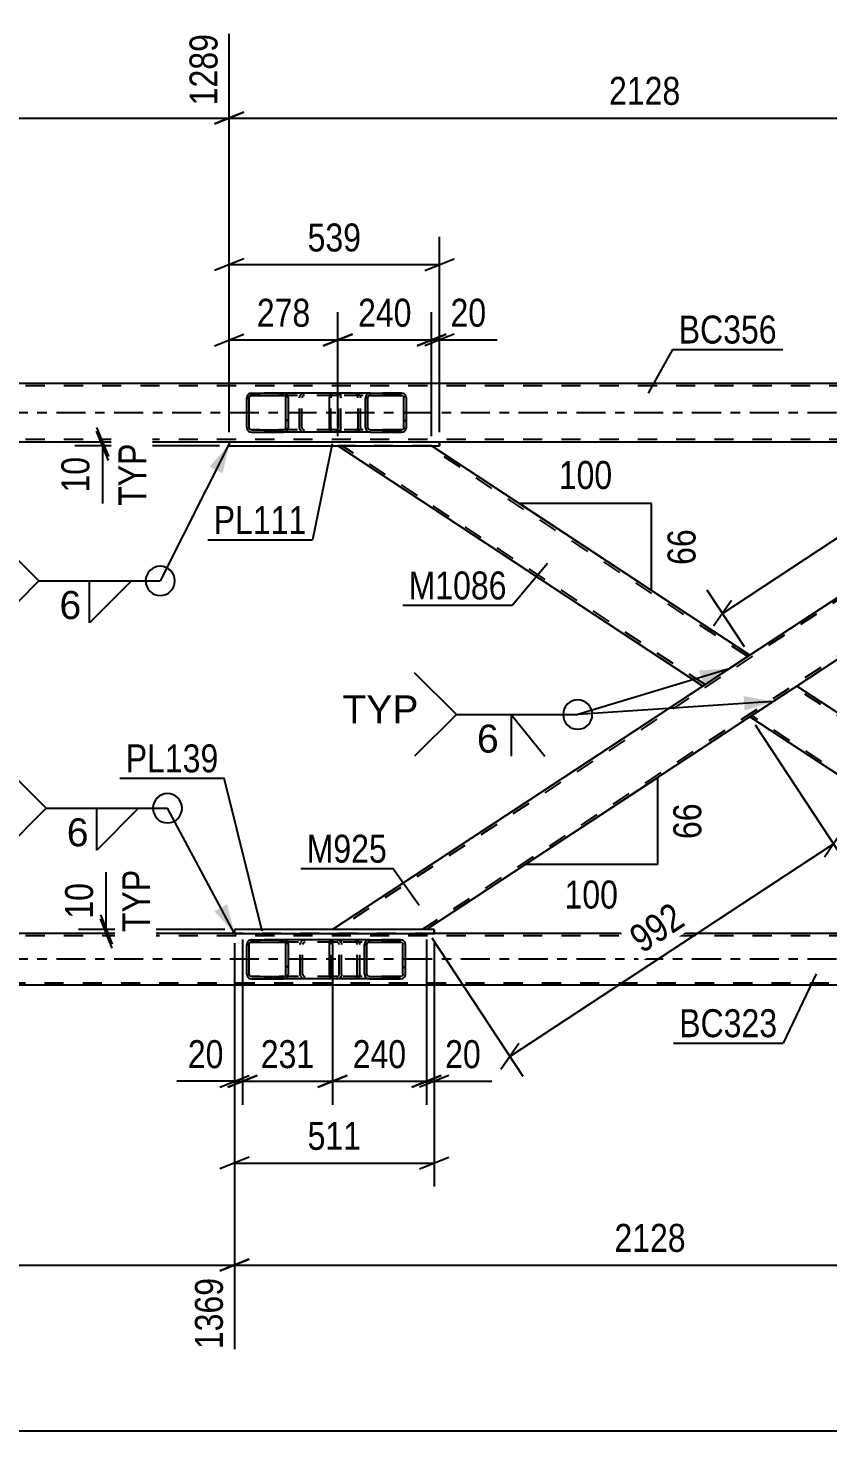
# Model space of a CAD drawing. Header units: millimetres. Extents: x -777 to 412, y -850 to -9.
# Drawn here: x -653 to -571, y -586.5 to -442.8 of the extents above; entities that cross this region are included whole.
import ezdxf

# ---------------------------------------------------------------- set-up
doc = ezdxf.new("R2010")
doc.units = ezdxf.units.MM
doc.linetypes.add('DXK_LINE_DOT2', pattern=[3.9198, 1.9599, -1.9599])
doc.linetypes.add('DXK_LINE_DOT3', pattern=[5.9187, 2.979, -0.9799, 0.9799, -0.9799])
doc.styles.add('Arial', font='ARIAL.TTF', dxfattribs={"height": 0.2})
doc.styles.add('Arial Narrow', font='ARIALN.TTF', dxfattribs={"height": 0.2})

# ---------------------------------------------------------------- blocks, each defined once
blk = doc.blocks.new('Part-570390744-5904 - 5775')
at = {"color": 7, "linetype": 'DXK_LINE_DOT2'}
for p, q in [((-545.98, -485.56), (-621.32, -535.11)), ((-539, -485.56), (-546.42, -485.56)), ((-539, -486.71), (-612.59, -535.11)), ((-539, -486.42), (-539, -486.99)), ((-579.01, -507), (-583.82, -510.16)), ((-574.21, -510.16), (-579.01, -513.32)), ((-612.15, -535.11), (-621.76, -535.11))]:
    blk.add_line(p, q, dxfattribs=at)
at = {"color": 2, "linetype": 'Continuous'}
for p, q in [((-546.42, -485.56), (-579.01, -507)), ((-539, -485.56), (-539, -486.92)), ((-539, -486.99), (-574.21, -510.16)), ((-583.82, -510.16), (-621.76, -535.11)), ((-579.01, -513.32), (-612.15, -535.11))]:
    blk.add_line(p, q, dxfattribs=at)
blk = doc.blocks.new('Part-570390744-5909 - 5775')
at = {"color": 2, "linetype": 'Continuous'}
for p, q in [((-574.21, -510.16), (-579.01, -513.32)), ((-539, -533.32), (-574.21, -510.16)), ((-545.87, -535.11), (-579.01, -513.32)), ((-539, -533.39), (-539, -535.11))]:
    blk.add_line(p, q, dxfattribs=at)
at = {"color": 7, "linetype": 'DXK_LINE_DOT2'}
for p, q in [((-574.24, -510.18), (-574.64, -510.44)), ((-574.64, -510.44), (-574.64, -510.44)), ((-574.64, -510.44), (-574.64, -510.44)), ((-539, -533.6), (-574.43, -510.3)), ((-578.57, -513.03), (-578.57, -513.03)), ((-578.79, -513.17), (-578.78, -513.16)), ((-545.43, -535.11), (-578.79, -513.17)), ((-539, -533.32), (-539, -533.39)), ((-539, -533.67), (-539, -533.6)), ((-539, -535.11), (-545.87, -535.11))]:
    blk.add_line(p, q, dxfattribs=at)
blk = doc.blocks.new('Part-570390744-5848 - 5775')
at = {"linetype": 'Continuous'}
h = blk.add_hatch(dxfattribs=at)
h.set_pattern_fill('', scale=0.7, style=0, pattern_type=0)
h.set_pattern_definition([(45, (-618.4515, -539.858), (-1.57154, 1.57154), [])])
h.paths.add_polyline_path([(-618.49, -539.67), (-618.45, -539.86), (-618.34, -540.01), (-618.18, -540.12), (-617.99, -540.15), (-614.8, -540.15), (-614.61, -540.12), (-614.45, -540.01), (-614.34, -539.86), (-614.3, -539.67), (-614.3, -536.63), (-614.34, -536.45), (-614.45, -536.29), (-614.61, -536.19), (-614.8, -536.15), (-617.99, -536.15), (-618.18, -536.19), (-618.34, -536.29), (-618.45, -536.45), (-618.49, -536.63)])
h.paths.add_polyline_path([(-618.22, -536.54), (-618.16, -536.46), (-618.08, -536.41), (-617.99, -536.39), (-614.8, -536.39), (-614.71, -536.41), (-614.62, -536.46), (-614.57, -536.54), (-614.55, -536.63), (-614.55, -539.67), (-614.57, -539.77), (-614.62, -539.84), (-614.71, -539.9), (-614.8, -539.91), (-617.99, -539.91), (-618.08, -539.9), (-618.16, -539.84), (-618.22, -539.77), (-618.24, -539.67), (-618.24, -536.63)])
at = {"color": 2, "linetype": 'Continuous'}
for p, q in [((-622.09, -536.63), (-622.07, -536.45)), ((-622.09, -539.67), (-622.09, -536.63)), ((-622.07, -536.45), (-622.01, -536.29)), ((-622.01, -536.29), (-621.92, -536.19)), ((-621.92, -536.19), (-621.82, -536.15)), ((-617.99, -536.15), (-621.82, -536.15)), ((-618.45, -536.45), (-618.49, -536.63)), ((-618.49, -539.67), (-618.49, -536.63)), ((-618.24, -536.63), (-618.22, -536.54)), ((-618.24, -539.67), (-618.24, -536.63)), ((-618.22, -536.54), (-618.16, -536.46)), ((-617.99, -536.15), (-618.18, -536.19)), ((-618.16, -536.46), (-618.08, -536.41)), ((-618.08, -536.41), (-617.99, -536.39)), ((-617.99, -536.15), (-614.8, -536.15)), ((-617.99, -536.39), (-614.8, -536.39)), ((-614.61, -536.19), (-614.8, -536.15)), ((-614.8, -536.39), (-614.71, -536.41)), ((-614.71, -536.41), (-614.62, -536.46)), ((-614.62, -536.46), (-614.57, -536.54)), ((-614.57, -536.54), (-614.55, -536.63)), ((-614.55, -539.67), (-614.55, -536.63)), ((-614.3, -536.63), (-614.34, -536.45)), ((-614.3, -539.67), (-614.3, -536.63)), ((-622.07, -539.86), (-622.09, -539.67)), ((-622.01, -540.01), (-622.07, -539.86)), ((-621.92, -540.12), (-622.01, -540.01)), ((-621.82, -540.15), (-621.92, -540.12)), ((-617.99, -540.15), (-621.82, -540.15)), ((-618.49, -539.67), (-618.45, -539.86)), ((-618.22, -539.77), (-618.24, -539.67)), ((-618.16, -539.84), (-618.22, -539.77)), ((-618.18, -540.12), (-617.99, -540.15)), ((-618.08, -539.9), (-618.16, -539.84)), ((-617.99, -539.91), (-618.08, -539.9)), ((-617.99, -539.91), (-614.8, -539.91)), ((-617.99, -540.15), (-614.8, -540.15)), ((-614.71, -539.9), (-614.8, -539.91)), ((-614.8, -540.15), (-614.61, -540.12)), ((-614.62, -539.84), (-614.71, -539.9)), ((-614.57, -539.77), (-614.62, -539.84)), ((-614.55, -539.67), (-614.57, -539.77)), ((-614.34, -539.86), (-614.3, -539.67))]:
    blk.add_line(p, q, dxfattribs=at)
at = {"color": 7, "linetype": 'DXK_LINE_DOT2'}
for p, q in [((-621.94, -536.54), (-621.95, -536.63)), ((-621.95, -539.67), (-621.95, -536.63)), ((-621.91, -536.46), (-621.94, -536.54)), ((-621.87, -536.41), (-621.91, -536.46)), ((-621.82, -536.39), (-621.87, -536.41)), ((-614.8, -536.39), (-621.82, -536.39)), ((-620.83, -536.39), (-620.83, -536.15)), ((-619.48, -536.15), (-619.29, -536.19)), ((-619.39, -536.41), (-619.48, -536.39)), ((-619.31, -536.46), (-619.39, -536.41)), ((-619.25, -536.54), (-619.31, -536.46)), ((-619.23, -536.63), (-619.25, -536.54)), ((-619.23, -539.67), (-619.23, -536.63)), ((-619.02, -536.45), (-618.98, -536.63)), ((-618.98, -539.67), (-618.98, -536.63)), ((-614.8, -536.15), (-617.99, -536.15)), ((-621.95, -539.67), (-621.94, -539.77)), ((-621.94, -539.77), (-621.91, -539.84)), ((-621.91, -539.84), (-621.87, -539.9)), ((-621.87, -539.9), (-621.82, -539.91)), ((-614.8, -539.91), (-621.82, -539.91)), ((-620.83, -540.15), (-620.83, -539.91)), ((-619.48, -539.91), (-619.39, -539.9)), ((-619.29, -540.12), (-619.48, -540.15)), ((-619.39, -539.9), (-619.31, -539.84)), ((-619.31, -539.84), (-619.25, -539.77)), ((-619.25, -539.77), (-619.23, -539.67)), ((-618.98, -539.67), (-619.02, -539.86)), ((-614.8, -540.15), (-617.99, -540.15))]:
    blk.add_line(p, q, dxfattribs=at)
for centre, start, end in [((-619.47, -536.65), 23.8494, 68.8059), ((-619.47, -539.66), 291.1941, 336.1506)]:
    blk.add_arc(centre, 0.492, start, end, dxfattribs=at)
at = {"color": 2, "linetype": 'Continuous'}
for centre, start, end in [((-618, -536.65), 111.1941, 156.1506), ((-614.79, -536.65), 23.8494, 68.8059), ((-618, -539.66), 203.8494, 248.8059), ((-614.79, -539.66), 291.1941, 336.1506)]:
    blk.add_arc(centre, 0.492, start, end, dxfattribs=at)
blk = doc.blocks.new('Part-570390744-5849 - 5775')
at = {"linetype": 'Continuous'}
h = blk.add_hatch(dxfattribs=at)
h.set_pattern_fill('', scale=0.7, style=0, pattern_type=0)
h.set_pattern_definition([(45, (-630.5085, -539.858), (-1.57154, 1.57154), [])])
h.paths.add_polyline_path([(-630.55, -539.67), (-630.51, -539.86), (-630.4, -540.01), (-630.23, -540.12), (-630.04, -540.15), (-626.8, -540.15), (-626.61, -540.12), (-626.44, -540.01), (-626.33, -539.86), (-626.29, -539.67), (-626.29, -536.63), (-626.33, -536.45), (-626.44, -536.29), (-626.61, -536.19), (-626.8, -536.15), (-630.04, -536.15), (-630.23, -536.19), (-630.4, -536.29), (-630.51, -536.45), (-630.55, -536.63)])
h.paths.add_polyline_path([(-630.27, -536.54), (-630.22, -536.46), (-630.13, -536.41), (-630.04, -536.39), (-626.8, -536.39), (-626.7, -536.41), (-626.62, -536.46), (-626.57, -536.54), (-626.55, -536.63), (-626.55, -539.67), (-626.57, -539.77), (-626.62, -539.84), (-626.7, -539.9), (-626.8, -539.91), (-630.04, -539.91), (-630.13, -539.9), (-630.22, -539.84), (-630.27, -539.77), (-630.29, -539.67), (-630.29, -536.63)])
at = {"color": 2, "linetype": 'Continuous'}
for p, q in [((-630.51, -536.45), (-630.55, -536.63)), ((-630.55, -539.67), (-630.55, -536.63)), ((-630.29, -536.63), (-630.27, -536.54)), ((-630.29, -539.67), (-630.29, -536.63)), ((-630.27, -536.54), (-630.22, -536.46)), ((-630.04, -536.15), (-630.23, -536.19)), ((-630.22, -536.46), (-630.13, -536.41)), ((-630.13, -536.41), (-630.04, -536.39)), ((-630.04, -536.15), (-626.8, -536.15)), ((-630.04, -536.39), (-626.8, -536.39)), ((-621.82, -536.15), (-626.8, -536.15)), ((-626.61, -536.19), (-626.8, -536.15)), ((-626.8, -536.39), (-626.7, -536.41)), ((-626.7, -536.41), (-626.62, -536.46)), ((-626.62, -536.46), (-626.57, -536.54)), ((-626.57, -536.54), (-626.55, -536.63)), ((-626.55, -539.67), (-626.55, -536.63)), ((-626.29, -536.63), (-626.33, -536.45)), ((-626.29, -539.67), (-626.29, -536.63)), ((-630.55, -539.67), (-630.51, -539.86)), ((-630.27, -539.77), (-630.29, -539.67)), ((-630.22, -539.84), (-630.27, -539.77)), ((-630.23, -540.12), (-630.04, -540.15)), ((-630.13, -539.9), (-630.22, -539.84)), ((-630.04, -539.91), (-630.13, -539.9)), ((-630.04, -539.91), (-626.8, -539.91)), ((-630.04, -540.15), (-626.8, -540.15)), ((-626.7, -539.9), (-626.8, -539.91)), ((-626.8, -540.15), (-626.61, -540.12)), ((-621.82, -540.15), (-626.8, -540.15)), ((-626.62, -539.84), (-626.7, -539.9)), ((-626.57, -539.77), (-626.62, -539.84)), ((-626.55, -539.67), (-626.57, -539.77)), ((-626.33, -539.86), (-626.29, -539.67))]:
    blk.add_line(p, q, dxfattribs=at)
at = {"color": 7, "linetype": 'DXK_LINE_DOT2'}
for p, q in [((-626.8, -536.15), (-630.04, -536.15)), ((-621.34, -536.39), (-630.04, -536.39)), ((-625.08, -536.63), (-625.04, -536.45)), ((-625.08, -539.67), (-625.08, -536.63)), ((-624.81, -536.54), (-624.83, -536.63)), ((-624.83, -539.67), (-624.83, -536.63)), ((-624.75, -536.46), (-624.81, -536.54)), ((-624.77, -536.19), (-624.57, -536.15)), ((-624.75, -536.46), (-624.73, -536.45)), ((-624.73, -536.45), (-624.67, -536.41)), ((-624.67, -536.41), (-624.57, -536.39)), ((-621.34, -536.15), (-621.82, -536.15)), ((-621.34, -536.15), (-621.14, -536.19)), ((-621.24, -536.41), (-621.34, -536.39)), ((-621.16, -536.46), (-621.24, -536.41)), ((-621.1, -536.54), (-621.16, -536.46)), ((-621.08, -536.63), (-621.1, -536.54)), ((-621.08, -539.67), (-621.08, -536.63)), ((-620.86, -536.45), (-620.83, -536.63)), ((-620.83, -539.67), (-620.83, -536.63)), ((-621.34, -539.91), (-630.04, -539.91)), ((-626.8, -540.15), (-630.04, -540.15)), ((-625.04, -539.86), (-625.08, -539.67)), ((-624.83, -539.67), (-624.81, -539.77)), ((-624.81, -539.77), (-624.75, -539.84)), ((-624.57, -540.15), (-624.77, -540.12)), ((-624.75, -539.84), (-624.67, -539.9)), ((-624.67, -539.9), (-624.57, -539.91)), ((-621.34, -540.15), (-621.82, -540.15)), ((-621.34, -539.91), (-621.24, -539.9)), ((-621.14, -540.12), (-621.34, -540.15)), ((-621.24, -539.9), (-621.16, -539.84)), ((-621.16, -539.84), (-621.1, -539.77)), ((-621.1, -539.77), (-621.08, -539.67)), ((-620.83, -539.67), (-620.86, -539.86))]:
    blk.add_line(p, q, dxfattribs=at)
at = {"color": 2, "linetype": 'Continuous'}
for centre, start, end in [((-630.06, -536.66), 110.7583, 155.68), ((-626.78, -536.66), 24.32, 69.2417), ((-630.06, -539.65), 204.32, 249.2417), ((-626.78, -539.65), 290.7583, 335.68)]:
    blk.add_arc(centre, 0.496, start, end, dxfattribs=at)
at = {"color": 7, "linetype": 'DXK_LINE_DOT2'}
for centre, start, end in [((-624.59, -536.66), 110.7583, 155.68), ((-621.32, -536.66), 24.32, 69.2417), ((-624.59, -539.65), 204.32, 249.2417), ((-621.32, -539.65), 290.7583, 335.68)]:
    blk.add_arc(centre, 0.496, start, end, dxfattribs=at)
blk = doc.blocks.new('Part-570390744-5852 - 5775')
at = {"linetype": 'Continuous'}
h = blk.add_hatch(dxfattribs=at)
h.set_pattern_fill('', scale=0.7, style=0, pattern_type=0)
h.set_pattern_definition([(45, (-630.5092, -483.859), (-1.57154, 1.57154), [])])
h.paths.add_polyline_path([(-630.55, -483.68), (-630.51, -483.86), (-630.4, -484.01), (-630.23, -484.12), (-630.04, -484.16), (-626.8, -484.16), (-626.61, -484.12), (-626.44, -484.01), (-626.33, -483.86), (-626.29, -483.68), (-626.29, -480.64), (-626.33, -480.45), (-626.44, -480.3), (-626.61, -480.19), (-626.8, -480.16), (-630.04, -480.16), (-630.23, -480.19), (-630.4, -480.3), (-630.51, -480.45), (-630.55, -480.64)])
h.paths.add_polyline_path([(-630.27, -480.54), (-630.22, -480.47), (-630.13, -480.41), (-630.04, -480.4), (-626.8, -480.4), (-626.7, -480.41), (-626.62, -480.47), (-626.57, -480.54), (-626.55, -480.64), (-626.55, -483.68), (-626.57, -483.77), (-626.62, -483.85), (-626.7, -483.9), (-626.8, -483.92), (-630.04, -483.92), (-630.13, -483.9), (-630.22, -483.85), (-630.27, -483.77), (-630.29, -483.68), (-630.29, -480.64)])
at = {"color": 2, "linetype": 'Continuous'}
for p, q in [((-630.51, -480.45), (-630.55, -480.64)), ((-630.55, -483.68), (-630.55, -480.64)), ((-630.29, -480.64), (-630.27, -480.54)), ((-630.29, -483.68), (-630.29, -480.64)), ((-630.27, -480.54), (-630.22, -480.47)), ((-630.04, -480.16), (-630.23, -480.19)), ((-630.22, -480.47), (-630.13, -480.41)), ((-630.13, -480.41), (-630.04, -480.4)), ((-630.04, -480.16), (-626.8, -480.16)), ((-630.04, -480.4), (-626.8, -480.4)), ((-621.8, -480.16), (-626.8, -480.16)), ((-626.61, -480.19), (-626.8, -480.16)), ((-626.8, -480.4), (-626.7, -480.41)), ((-626.7, -480.41), (-626.62, -480.47)), ((-626.62, -480.47), (-626.57, -480.54)), ((-626.57, -480.54), (-626.55, -480.64)), ((-626.55, -483.68), (-626.55, -480.64)), ((-626.29, -480.64), (-626.33, -480.45)), ((-626.29, -483.68), (-626.29, -480.64)), ((-630.55, -483.68), (-630.51, -483.86)), ((-630.27, -483.77), (-630.29, -483.68)), ((-630.22, -483.85), (-630.27, -483.77)), ((-630.23, -484.12), (-630.04, -484.16)), ((-630.13, -483.9), (-630.22, -483.85)), ((-630.04, -483.92), (-630.13, -483.9)), ((-630.04, -483.92), (-626.8, -483.92)), ((-630.04, -484.16), (-626.8, -484.16)), ((-626.7, -483.9), (-626.8, -483.92)), ((-626.8, -484.16), (-626.61, -484.12)), ((-621.8, -484.16), (-626.8, -484.16)), ((-626.62, -483.85), (-626.7, -483.9)), ((-626.57, -483.77), (-626.62, -483.85)), ((-626.55, -483.68), (-626.57, -483.77)), ((-626.33, -483.86), (-626.29, -483.68))]:
    blk.add_line(p, q, dxfattribs=at)
at = {"color": 7, "linetype": 'DXK_LINE_DOT2'}
for p, q in [((-626.8, -480.16), (-630.04, -480.16)), ((-621.42, -480.4), (-630.04, -480.4)), ((-625.16, -480.64), (-625.12, -480.45)), ((-625.16, -483.68), (-625.16, -480.64)), ((-624.89, -480.54), (-624.91, -480.64)), ((-624.91, -483.68), (-624.91, -480.64)), ((-624.83, -480.47), (-624.89, -480.54)), ((-624.85, -480.19), (-624.65, -480.16)), ((-624.75, -480.41), (-624.83, -480.47)), ((-624.65, -480.4), (-624.75, -480.41)), ((-621.42, -480.16), (-621.8, -480.16)), ((-621.42, -480.16), (-621.22, -480.19)), ((-621.32, -480.41), (-621.42, -480.4)), ((-621.24, -480.47), (-621.32, -480.41)), ((-621.18, -480.54), (-621.24, -480.47)), ((-621.16, -480.64), (-621.18, -480.54)), ((-621.16, -483.68), (-621.16, -480.64)), ((-620.94, -480.45), (-620.91, -480.64)), ((-620.91, -483.68), (-620.91, -480.64)), ((-621.42, -483.92), (-630.04, -483.92)), ((-626.8, -484.16), (-630.04, -484.16)), ((-625.12, -483.86), (-625.16, -483.68)), ((-624.91, -483.68), (-624.89, -483.77)), ((-624.89, -483.77), (-624.83, -483.85)), ((-624.65, -484.16), (-624.85, -484.12)), ((-624.83, -483.85), (-624.81, -483.86)), ((-624.81, -483.86), (-624.75, -483.9)), ((-624.75, -483.9), (-624.65, -483.92)), ((-621.42, -484.16), (-621.8, -484.16)), ((-621.42, -483.92), (-621.32, -483.9)), ((-621.22, -484.12), (-621.42, -484.16)), ((-621.32, -483.9), (-621.24, -483.85)), ((-621.24, -483.85), (-621.18, -483.77)), ((-621.18, -483.77), (-621.16, -483.68)), ((-620.91, -483.68), (-620.94, -483.86))]:
    blk.add_line(p, q, dxfattribs=at)
at = {"color": 2, "linetype": 'Continuous'}
for centre, start, end in [((-630.06, -480.66), 110.7583, 155.68), ((-626.78, -480.66), 24.32, 69.2417), ((-630.06, -483.65), 204.32, 249.2417), ((-626.78, -483.65), 290.7583, 335.68)]:
    blk.add_arc(centre, 0.496, start, end, dxfattribs=at)
at = {"color": 7, "linetype": 'DXK_LINE_DOT2'}
for centre, start, end in [((-624.67, -480.66), 110.7583, 155.68), ((-621.4, -480.66), 24.32, 69.2417), ((-624.67, -483.65), 204.32, 249.2417), ((-621.4, -483.65), 290.7583, 335.68)]:
    blk.add_arc(centre, 0.496, start, end, dxfattribs=at)
blk = doc.blocks.new('Part-570390744-6002 - 5775')
at = {"linetype": 'Continuous'}
h = blk.add_hatch(dxfattribs=at)
h.set_pattern_fill('', scale=0.7, style=0, pattern_type=0)
h.set_pattern_definition([(45, (-618.3584, -483.859), (-1.57154, 1.57154), [])])
h.paths.add_polyline_path([(-618.4, -483.68), (-618.36, -483.86), (-618.25, -484.01), (-618.09, -484.12), (-617.89, -484.16), (-614.7, -484.16), (-614.51, -484.12), (-614.35, -484.01), (-614.24, -483.86), (-614.2, -483.68), (-614.2, -480.64), (-614.24, -480.45), (-614.35, -480.3), (-614.51, -480.19), (-614.7, -480.16), (-617.89, -480.16), (-618.09, -480.19), (-618.25, -480.3), (-618.36, -480.45), (-618.4, -480.64)])
h.paths.add_polyline_path([(-618.13, -480.54), (-618.07, -480.47), (-617.99, -480.41), (-617.89, -480.4), (-614.7, -480.4), (-614.61, -480.41), (-614.53, -480.47), (-614.47, -480.54), (-614.45, -480.64), (-614.45, -483.68), (-614.47, -483.77), (-614.53, -483.85), (-614.61, -483.9), (-614.7, -483.92), (-617.89, -483.92), (-617.99, -483.9), (-618.07, -483.85), (-618.13, -483.77), (-618.14, -483.68), (-618.14, -480.64)])
at = {"color": 2, "linetype": 'Continuous'}
for p, q in [((-622.07, -480.64), (-622.05, -480.45)), ((-622.07, -483.68), (-622.07, -480.64)), ((-622.05, -480.45), (-621.99, -480.3)), ((-621.99, -480.3), (-621.91, -480.19)), ((-621.91, -480.19), (-621.8, -480.16)), ((-617.89, -480.16), (-621.8, -480.16)), ((-618.36, -480.45), (-618.4, -480.64)), ((-618.4, -483.68), (-618.4, -480.64)), ((-618.14, -480.64), (-618.13, -480.54)), ((-618.14, -483.68), (-618.14, -480.64)), ((-618.13, -480.54), (-618.07, -480.47)), ((-617.89, -480.16), (-618.09, -480.19)), ((-618.07, -480.47), (-617.99, -480.41)), ((-617.99, -480.41), (-617.89, -480.4)), ((-617.89, -480.16), (-614.7, -480.16)), ((-617.89, -480.4), (-614.7, -480.4)), ((-614.51, -480.19), (-614.7, -480.16)), ((-614.7, -480.4), (-614.61, -480.41)), ((-614.61, -480.41), (-614.53, -480.47)), ((-614.53, -480.47), (-614.47, -480.54)), ((-614.47, -480.54), (-614.45, -480.64)), ((-614.45, -483.68), (-614.45, -480.64)), ((-614.2, -480.64), (-614.24, -480.45)), ((-614.2, -483.68), (-614.2, -480.64)), ((-622.05, -483.86), (-622.07, -483.68)), ((-621.99, -484.01), (-622.05, -483.86)), ((-621.91, -484.12), (-621.99, -484.01)), ((-621.8, -484.16), (-621.91, -484.12)), ((-617.89, -484.16), (-621.8, -484.16)), ((-618.4, -483.68), (-618.36, -483.86)), ((-618.13, -483.77), (-618.14, -483.68)), ((-618.07, -483.85), (-618.13, -483.77)), ((-618.09, -484.12), (-617.89, -484.16)), ((-617.99, -483.9), (-618.07, -483.85)), ((-617.89, -483.92), (-617.99, -483.9)), ((-617.89, -483.92), (-614.7, -483.92)), ((-617.89, -484.16), (-614.7, -484.16)), ((-614.61, -483.9), (-614.7, -483.92)), ((-614.7, -484.16), (-614.51, -484.12)), ((-614.53, -483.85), (-614.61, -483.9)), ((-614.47, -483.77), (-614.53, -483.85)), ((-614.45, -483.68), (-614.47, -483.77)), ((-614.24, -483.86), (-614.2, -483.68))]:
    blk.add_line(p, q, dxfattribs=at)
at = {"color": 7, "linetype": 'DXK_LINE_DOT2'}
for p, q in [((-621.93, -480.54), (-621.94, -480.64)), ((-621.94, -483.68), (-621.94, -480.64)), ((-621.9, -480.47), (-621.93, -480.54)), ((-621.85, -480.41), (-621.9, -480.47)), ((-621.8, -480.4), (-621.85, -480.41)), ((-614.7, -480.4), (-621.8, -480.4)), ((-620.91, -480.4), (-620.91, -480.16)), ((-619.4, -480.16), (-619.2, -480.19)), ((-619.3, -480.41), (-619.4, -480.4)), ((-619.22, -480.47), (-619.3, -480.41)), ((-619.16, -480.54), (-619.22, -480.47)), ((-619.14, -480.64), (-619.16, -480.54)), ((-619.14, -483.68), (-619.14, -480.64)), ((-618.93, -480.45), (-618.89, -480.64)), ((-618.89, -483.68), (-618.89, -480.64)), ((-614.7, -480.16), (-617.89, -480.16)), ((-621.94, -483.68), (-621.93, -483.77)), ((-621.93, -483.77), (-621.9, -483.85)), ((-621.9, -483.85), (-621.85, -483.9)), ((-621.85, -483.9), (-621.8, -483.92)), ((-614.7, -483.92), (-621.8, -483.92)), ((-620.91, -484.16), (-620.91, -483.92)), ((-619.4, -483.92), (-619.3, -483.9)), ((-619.2, -484.12), (-619.4, -484.16)), ((-619.3, -483.9), (-619.22, -483.85)), ((-619.22, -483.85), (-619.16, -483.77)), ((-619.16, -483.77), (-619.14, -483.68)), ((-618.89, -483.68), (-618.93, -483.86)), ((-614.7, -484.16), (-617.89, -484.16))]:
    blk.add_line(p, q, dxfattribs=at)
for centre, start, end in [((-619.38, -480.65), 23.8951, 68.8487), ((-619.38, -483.66), 291.1513, 336.1049)]:
    blk.add_arc(centre, 0.492, start, end, dxfattribs=at)
at = {"color": 2, "linetype": 'Continuous'}
for centre, start, end in [((-617.91, -480.65), 111.1513, 156.1049), ((-614.69, -480.65), 23.8951, 68.8487), ((-617.91, -483.66), 203.8951, 248.8487), ((-614.69, -483.66), 291.1513, 336.1049)]:
    blk.add_arc(centre, 0.492, start, end, dxfattribs=at)
blk = doc.blocks.new('Part-570390744-6034 - 5775')
at = {"color": 7, "linetype": 'DXK_LINE_DOT2'}
for p, q in [((-90.71, -479.4), (-683.93, -479.4)), ((-90.71, -484.92), (-683.93, -484.92)), ((-610.81, -485.16), (-632.35, -485.16))]:
    blk.add_line(p, q, dxfattribs=at)
at = {"color": 2, "linetype": 'Continuous'}
for p, q in [((-539.81, -479.16), (-679.93, -479.16)), ((-632.35, -485.16), (-679.93, -485.16)), ((-547.22, -485.16), (-610.81, -485.16))]:
    blk.add_line(p, q, dxfattribs=at)
at = {"color": 7, "linetype": 'DXK_LINE_DOT3'}
blk.add_line((-90.71, -482.16), (-683.93, -482.16), dxfattribs=at)
blk = doc.blocks.new('Part-570390744-6087 - 5775')
at = {"color": 2, "linetype": 'Continuous'}
for p, q in [((-631.8, -535.51), (-686.55, -535.51)), ((-546.67, -535.51), (-611.35, -535.51)), ((-90.71, -540.79), (-686.55, -540.79))]:
    blk.add_line(p, q, dxfattribs=at)
at = {"color": 7, "linetype": 'DXK_LINE_DOT2'}
for p, q in [((-90.71, -535.75), (-686.55, -535.75)), ((-611.35, -535.51), (-631.8, -535.51)), ((-686.55, -540.55), (-90.71, -540.55))]:
    blk.add_line(p, q, dxfattribs=at)
at = {"color": 7, "linetype": 'DXK_LINE_DOT3'}
blk.add_line((-90.71, -538.15), (-686.55, -538.15), dxfattribs=at)
blk = doc.blocks.new('Part-570390744-6099 - 5775')
at = {"color": 2, "linetype": 'Continuous'}
for p, q in [((-583.82, -510.16), (-621.21, -485.56)), ((-579.01, -507), (-611.61, -485.56)), ((-579.28, -507.17), (-583.82, -510.16)), ((-579.04, -507.02), (-579.28, -507.17)), ((-579.01, -507), (-579.04, -507.02))]:
    blk.add_line(p, q, dxfattribs=at)
at = {"color": 7, "linetype": 'DXK_LINE_DOT2'}
for p, q in [((-611.61, -485.56), (-621.21, -485.56)), ((-583.6, -510.01), (-620.78, -485.56)), ((-579.23, -507.14), (-612.04, -485.56)), ((-579.45, -507.28), (-579.45, -507.28)), ((-579.45, -507.28), (-579.45, -507.28)), ((-579.28, -507.17), (-579.14, -507.08))]:
    blk.add_line(p, q, dxfattribs=at)
blk = doc.blocks.new('Part-570390744-6118 - 5775')
at = {"color": 2, "linetype": 'Continuous'}
for p, q in [((-631.8, -535.11), (-631.8, -535.51)), ((-611.35, -535.11), (-631.8, -535.11)), ((-631.8, -535.51), (-611.35, -535.51)), ((-611.35, -535.11), (-611.35, -535.51)), ((-611.35, -535.11), (-611.35, -535.11)), ((-611.35, -535.51), (-611.35, -535.51))]:
    blk.add_line(p, q, dxfattribs=at)
at = {"color": 7, "linetype": 'DXK_LINE_DOT2'}
for p, q in [((-631.8, -535.11), (-631.8, -535.51)), ((-611.35, -535.51), (-611.35, -535.11)), ((-611.35, -535.11), (-611.35, -535.11)), ((-611.35, -535.51), (-611.35, -535.51))]:
    blk.add_line(p, q, dxfattribs=at)
blk = doc.blocks.new('Part-570390744-6131 - 5775')
at = {"color": 2, "linetype": 'Continuous'}
for p, q in [((-632.35, -485.16), (-632.35, -485.56)), ((-610.81, -485.16), (-632.35, -485.16)), ((-632.35, -485.56), (-610.81, -485.56)), ((-610.81, -485.16), (-610.81, -485.56)), ((-610.81, -485.16), (-610.81, -485.16)), ((-610.81, -485.56), (-610.81, -485.56))]:
    blk.add_line(p, q, dxfattribs=at)
at = {"color": 7, "linetype": 'DXK_LINE_DOT2'}
for p, q in [((-632.35, -485.16), (-632.35, -485.56)), ((-610.81, -485.56), (-610.81, -485.16)), ((-610.81, -485.16), (-610.81, -485.16)), ((-610.81, -485.56), (-610.81, -485.56))]:
    blk.add_line(p, q, dxfattribs=at)
blk = doc.blocks.new('StraightDimension-570390744-7209 - 5775')
at = {"color": 7, "linetype": 'Continuous'}
for p, q in [((-632.35, -484.16), (-632.35, -464.14)), ((-610.81, -484.16), (-610.81, -464.14)), ((-630.85, -466.39), (-633.85, -467.59)), ((-632.35, -466.99), (-610.81, -466.99)), ((-612.31, -467.59), (-609.31, -466.39))]:
    blk.add_line(p, q, dxfattribs=at)
at = {"color": 0}
blk.add_wipeout([(-618.24, -466.24), (-618.24, -462.04), (-624.92, -462.04), (-624.92, -466.24)], dxfattribs=at)
at = {"color": 3, "style": 'Arial Narrow'}
blk.add_text('539', height=2.863, dxfattribs=at).set_placement((-624.32, -465.64))
blk = doc.blocks.new('StraightDimension-570390744-46859 - 5775')
at = {"color": 7, "linetype": 'Continuous'}
for p, q in [((-632.35, -484.16), (-632.35, -443.36)), ((-683.93, -478.16), (-683.93, -448.84)), ((-682.43, -451.37), (-685.43, -452.57)), ((-683.93, -451.97), (-632.35, -451.97)), ((-633.85, -452.57), (-630.85, -451.37))]:
    blk.add_line(p, q, dxfattribs=at)
at = {"color": 0}
blk.add_wipeout([(-653.88, -451.22), (-653.88, -447.02), (-662.39, -447.02), (-662.39, -451.22)], dxfattribs=at)
at = {"color": 3, "style": 'Arial Narrow'}
blk.add_text('1289', height=2.863, dxfattribs=at).set_placement((-661.79, -450.62))
at = {"color": 0, "linetype": 'Continuous'}
for points in [[(-632.95, -442.76), (-637.15, -442.76), (-637.15, -451.27), (-632.95, -451.27)], [(-684.53, -448.24), (-688.73, -448.24), (-688.73, -451.27), (-684.53, -451.27)]]:
    blk.add_wipeout(points, dxfattribs=at)
at = {"color": 3, "linetype": 'Continuous', "style": 'Arial Narrow'}
for s, height, p in [('1289', 2.863, (-633.55, -450.67)), ('0', 2.86, (-685.13, -450.67))]:
    blk.add_text(s, height=height, rotation=90.0002, dxfattribs=at).set_placement(p)
blk = doc.blocks.new('StraightDimension-570390744-62045 - 5775')
at = {"color": 7, "linetype": 'Continuous'}
for p, q in [((-644.95, -535.11), (-644.95, -529.21)), ((-644.95, -535.11), (-644.95, -529.21)), ((-645.55, -533.61), (-644.35, -536.61)), ((-644.35, -537.01), (-645.55, -534.01)), ((-632.8, -535.11), (-647.8, -535.11)), ((-632.8, -535.51), (-647.8, -535.51)), ((-644.95, -535.51), (-644.95, -535.11))]:
    blk.add_line(p, q, dxfattribs=at)
at = {"color": 0, "linetype": 'Continuous'}
blk.add_wipeout([(-639.85, -528.37), (-644.05, -528.37), (-644.05, -535.96), (-639.85, -535.96)], dxfattribs=at)
at = {"color": 0}
blk.add_wipeout([(-645.7, -529.73), (-649.9, -529.73), (-649.9, -534.59), (-645.7, -534.59)], dxfattribs=at)
at = {"color": 3, "linetype": 'Continuous', "style": 'Arial Narrow'}
blk.add_text('TYP', height=2.863, rotation=90.0002, dxfattribs=at).set_placement((-640.45, -535.36))
at = {"color": 3, "style": 'Arial Narrow'}
blk.add_text('10', height=2.863, rotation=90.0002, dxfattribs=at).set_placement((-646.3, -533.99))
blk = doc.blocks.new('StraightDimension-570390744-59652 - 5775')
at = {"color": 7, "linetype": 'Continuous'}
for p, q in [((-632.35, -484.16), (-632.35, -471.85)), ((-621.21, -484.56), (-621.21, -471.85)), ((-633.85, -475.3), (-630.85, -474.1)), ((-619.71, -474.1), (-622.71, -475.3)), ((-632.35, -474.7), (-621.21, -474.7))]:
    blk.add_line(p, q, dxfattribs=at)
at = {"color": 0}
blk.add_wipeout([(-623.44, -473.95), (-623.44, -469.75), (-630.12, -469.75), (-630.12, -473.95)], dxfattribs=at)
at = {"color": 3, "style": 'Arial Narrow'}
blk.add_text('278', height=2.863, dxfattribs=at).set_placement((-629.52, -473.35))
blk = doc.blocks.new('StraightDimension-570390744-7667 - 5775')
at = {"color": 7, "linetype": 'Continuous'}
blk.add_line((-687.19, -586.47), (-71.41, -586.47), dxfattribs=at)
blk = doc.blocks.new('StraightDimension-570390744-59651 - 5775')
at = {"color": 7, "linetype": 'Continuous'}
for p, q in [((-621.21, -484.56), (-621.21, -471.85)), ((-611.61, -484.56), (-611.61, -471.85)), ((-622.71, -475.3), (-619.71, -474.1)), ((-610.11, -474.1), (-613.11, -475.3)), ((-621.21, -474.7), (-611.61, -474.7))]:
    blk.add_line(p, q, dxfattribs=at)
at = {"color": 0}
blk.add_wipeout([(-613.07, -473.95), (-613.07, -469.75), (-619.75, -469.75), (-619.75, -473.95)], dxfattribs=at)
at = {"color": 3, "style": 'Arial Narrow'}
blk.add_text('240', height=2.863, dxfattribs=at).set_placement((-619.15, -473.35))
blk = doc.blocks.new('StraightDimension-570390744-7343 - 5775')
at = {"color": 7, "linetype": 'Continuous'}
for p, q in [((-546.97, -484.72), (-550.8, -478.9)), ((-550.16, -482.6), (-548.31, -479.95)), ((-581.83, -502.72), (-549.23, -481.28)), ((-579.56, -506.16), (-583.39, -500.33)), ((-580.9, -501.39), (-582.75, -504.04))]:
    blk.add_line(p, q, dxfattribs=at)
at = {"color": 0}
blk.add_wipeout([(-563.15, -489.53), (-565.46, -486.02), (-571.04, -489.7), (-568.73, -493.21)], dxfattribs=at)
at = {"color": 3, "style": 'Arial Narrow'}
blk.add_text('975', height=2.863, rotation=33.3347, dxfattribs=at).set_placement((-568.56, -492.38))
blk = doc.blocks.new('StraightDimension-570390744-7264 - 5775')
at = {"color": 7, "linetype": 'Continuous'}
for p, q in [((-631.8, -536.51), (-631.8, -561.42)), ((-611.35, -536.51), (-611.35, -561.42)), ((-630.3, -558.42), (-633.3, -559.62)), ((-631.8, -559.02), (-611.35, -559.02)), ((-612.85, -559.62), (-609.85, -558.42))]:
    blk.add_line(p, q, dxfattribs=at)
at = {"color": 0}
blk.add_wipeout([(-618.24, -558.27), (-618.24, -554.07), (-624.92, -554.07), (-624.92, -558.27)], dxfattribs=at)
at = {"color": 3, "style": 'Arial Narrow'}
blk.add_text('511', height=2.863, dxfattribs=at).set_placement((-624.32, -557.67))
blk = doc.blocks.new('StraightDimension-570390744-7275 - 5775')
at = {"color": 7, "linetype": 'Continuous'}
for p, q in [((-631.8, -536.51), (-631.8, -553.05)), ((-631, -536.11), (-631, -553.05)), ((-633.3, -551.25), (-630.3, -550.05)), ((-629.5, -550.05), (-632.5, -551.25)), ((-631.8, -550.65), (-637.71, -550.65)), ((-631.8, -550.65), (-637.71, -550.65)), ((-631.8, -550.65), (-631, -550.65))]:
    blk.add_line(p, q, dxfattribs=at)
at = {"color": 0}
blk.add_wipeout([(-632.33, -549.9), (-632.33, -545.7), (-637.19, -545.7), (-637.19, -549.9)], dxfattribs=at)
at = {"color": 3, "style": 'Arial Narrow'}
blk.add_text('20', height=2.863, dxfattribs=at).set_placement((-636.59, -549.3))
blk = doc.blocks.new('StraightDimension-570390744-7283 - 5775')
at = {"color": 7, "linetype": 'Continuous'}
for p, q in [((-631, -536.11), (-631, -553.05)), ((-621.76, -536.11), (-621.76, -553.05)), ((-632.5, -551.25), (-629.5, -550.05)), ((-620.26, -550.05), (-623.26, -551.25)), ((-631, -550.65), (-621.76, -550.65))]:
    blk.add_line(p, q, dxfattribs=at)
at = {"color": 0}
blk.add_wipeout([(-623.04, -549.9), (-623.04, -545.7), (-629.72, -545.7), (-629.72, -549.9)], dxfattribs=at)
at = {"color": 3, "style": 'Arial Narrow'}
blk.add_text('231', height=2.863, dxfattribs=at).set_placement((-629.12, -549.3))
blk = doc.blocks.new('StraightDimension-570390744-7291 - 5775')
at = {"color": 7, "linetype": 'Continuous'}
for p, q in [((-621.76, -536.11), (-621.76, -553.05)), ((-612.15, -536.11), (-612.15, -553.05)), ((-623.26, -551.25), (-620.26, -550.05)), ((-610.65, -550.05), (-613.65, -551.25)), ((-621.76, -550.65), (-612.15, -550.65))]:
    blk.add_line(p, q, dxfattribs=at)
at = {"color": 0}
blk.add_wipeout([(-613.61, -549.9), (-613.61, -545.7), (-620.3, -545.7), (-620.3, -549.9)], dxfattribs=at)
at = {"color": 3, "style": 'Arial Narrow'}
blk.add_text('240', height=2.863, dxfattribs=at).set_placement((-619.7, -549.3))
blk = doc.blocks.new('StraightDimension-570390744-7299 - 5775')
at = {"color": 7, "linetype": 'Continuous'}
for p, q in [((-612.15, -536.11), (-612.15, -553.05)), ((-611.35, -536.51), (-611.35, -553.05)), ((-613.65, -551.25), (-610.65, -550.05)), ((-609.85, -550.05), (-612.85, -551.25)), ((-612.15, -550.65), (-611.35, -550.65)), ((-611.35, -550.65), (-605.45, -550.65)), ((-611.35, -550.65), (-605.45, -550.65))]:
    blk.add_line(p, q, dxfattribs=at)
at = {"color": 0}
blk.add_wipeout([(-605.97, -549.9), (-605.97, -545.7), (-610.83, -545.7), (-610.83, -549.9)], dxfattribs=at)
at = {"color": 3, "style": 'Arial Narrow'}
blk.add_text('20', height=2.863, dxfattribs=at).set_placement((-610.23, -549.3))
blk = doc.blocks.new('StraightDimension-570390744-7353 - 5775')
at = {"color": 7, "linetype": 'Continuous'}
for p, q in [((-578.46, -514.15), (-569.14, -528.32)), ((-571.38, -527.64), (-569.54, -524.99)), ((-603.6, -548.12), (-570.46, -526.32)), ((-611.6, -535.95), (-602.28, -550.12)), ((-602.68, -546.79), (-604.52, -549.44))]:
    blk.add_line(p, q, dxfattribs=at)
at = {"color": 0}
blk.add_wipeout([(-584.65, -534.75), (-586.96, -531.24), (-592.54, -534.92), (-590.23, -538.43)], dxfattribs=at)
at = {"color": 3, "style": 'Arial Narrow'}
blk.add_text('992', height=2.863, rotation=33.3347, dxfattribs=at).set_placement((-590.06, -537.6))
blk = doc.blocks.new('StraightDimension-570390744-7425 - 5775')
at = {"color": 7, "linetype": 'Continuous'}
for p, q in [((-631.8, -536.51), (-631.8, -578.09)), ((-546.67, -536.51), (-546.67, -578.09)), ((-630.3, -568.87), (-633.3, -570.07)), ((-548.17, -570.07), (-545.17, -568.87)), ((-631.8, -569.47), (-546.67, -569.47))]:
    blk.add_line(p, q, dxfattribs=at)
at = {"color": 0}
blk.add_wipeout([(-584.98, -568.72), (-584.98, -564.52), (-593.49, -564.52), (-593.49, -568.72)], dxfattribs=at)
at = {"color": 3, "style": 'Arial Narrow'}
blk.add_text('2128', height=2.863, dxfattribs=at).set_placement((-592.89, -568.12))
at = {"color": 0, "linetype": 'Continuous'}
blk.add_wipeout([(-547.27, -570.17), (-551.47, -570.17), (-551.47, -578.69), (-547.27, -578.69)], dxfattribs=at)
at = {"color": 3, "linetype": 'Continuous', "style": 'Arial Narrow'}
blk.add_text('3497', height=2.863, rotation=90.0002, dxfattribs=at).set_placement((-547.87, -578.09))
blk = doc.blocks.new('StraightDimension-570390744-7426 - 5775')
at = {"color": 7, "linetype": 'Continuous'}
for p, q in [((-631.8, -536.51), (-631.8, -578.09)), ((-686.55, -541.79), (-686.55, -572.6)), ((-685.05, -568.87), (-688.05, -570.07)), ((-633.3, -570.07), (-630.3, -568.87)), ((-686.55, -569.47), (-631.8, -569.47))]:
    blk.add_line(p, q, dxfattribs=at)
at = {"color": 0}
blk.add_wipeout([(-654.92, -568.72), (-654.92, -564.52), (-663.43, -564.52), (-663.43, -568.72)], dxfattribs=at)
at = {"color": 3, "style": 'Arial Narrow'}
blk.add_text('1369', height=2.863, dxfattribs=at).set_placement((-662.83, -568.12))
at = {"color": 0, "linetype": 'Continuous'}
for points in [[(-687.15, -570.17), (-691.35, -570.17), (-691.35, -573.2), (-687.15, -573.2)], [(-632.4, -570.17), (-636.6, -570.17), (-636.6, -578.69), (-632.4, -578.69)]]:
    blk.add_wipeout(points, dxfattribs=at)
at = {"color": 3, "linetype": 'Continuous', "style": 'Arial Narrow'}
for s, height, p in [('0', 2.86, (-687.75, -572.6)), ('1369', 2.863, (-633, -578.09))]:
    blk.add_text(s, height=height, rotation=90.0002, dxfattribs=at).set_placement(p)
blk = doc.blocks.new('AngleDimension-570390744-60495 - 5775')
at = {"color": 7, "linetype": 'Continuous'}
for p, q in [((-596.14, -495.73), (-602.62, -491.47)), ((-589.08, -491.47), (-602.62, -491.47)), ((-589.08, -500.37), (-602.62, -491.47)), ((-589.08, -500.37), (-589.08, -491.47))]:
    blk.add_line(p, q, dxfattribs=at)
at = {"color": 0}
for points in [[(-592.51, -490.57), (-592.51, -486.37), (-599.19, -486.37), (-599.19, -490.57)], [(-583.98, -493.49), (-588.18, -493.49), (-588.18, -498.35), (-583.98, -498.35)]]:
    blk.add_wipeout(points, dxfattribs=at)
at = {"color": 3, "style": 'Arial Narrow'}
blk.add_text('100', height=2.863, dxfattribs=at).set_placement((-598.59, -489.97))
blk.add_text('66', height=2.863, rotation=90.0002, dxfattribs=at).set_placement((-584.58, -497.75))
blk = doc.blocks.new('StraightDimension-570390744-46858 - 5775')
at = {"color": 7, "linetype": 'Continuous'}
for p, q in [((-632.35, -484.16), (-632.35, -443.36)), ((-547.22, -484.16), (-547.22, -443.36)), ((-630.85, -451.37), (-633.85, -452.57)), ((-632.35, -451.97), (-547.22, -451.97)), ((-548.72, -452.57), (-545.72, -451.37))]:
    blk.add_line(p, q, dxfattribs=at)
at = {"color": 0}
blk.add_wipeout([(-585.53, -451.22), (-585.53, -447.02), (-594.04, -447.02), (-594.04, -451.22)], dxfattribs=at)
at = {"color": 3, "style": 'Arial Narrow'}
blk.add_text('2128', height=2.863, dxfattribs=at).set_placement((-593.44, -450.62))
at = {"color": 0, "linetype": 'Continuous'}
blk.add_wipeout([(-547.82, -442.76), (-552.02, -442.76), (-552.02, -451.27), (-547.82, -451.27)], dxfattribs=at)
at = {"color": 3, "linetype": 'Continuous', "style": 'Arial Narrow'}
blk.add_text('3418', height=2.863, rotation=90.0002, dxfattribs=at).set_placement((-548.42, -450.67))
blk = doc.blocks.new('StraightDimension-570390744-59650 - 5775')
at = {"color": 7, "linetype": 'Continuous'}
for p, q in [((-611.61, -484.56), (-611.61, -471.85)), ((-610.81, -484.16), (-610.81, -471.85)), ((-613.11, -475.3), (-610.11, -474.1)), ((-609.31, -474.1), (-612.31, -475.3)), ((-611.61, -474.7), (-610.81, -474.7)), ((-610.81, -474.7), (-604.9, -474.7)), ((-610.81, -474.7), (-604.9, -474.7))]:
    blk.add_line(p, q, dxfattribs=at)
at = {"color": 0}
blk.add_wipeout([(-605.42, -473.95), (-605.42, -469.75), (-610.28, -469.75), (-610.28, -473.95)], dxfattribs=at)
at = {"color": 3, "style": 'Arial Narrow'}
blk.add_text('20', height=2.863, dxfattribs=at).set_placement((-609.68, -473.35))
blk = doc.blocks.new('AngleDimension-570390744-60514 - 5775')
at = {"color": 7, "linetype": 'Continuous'}
for p, q in [((-588.49, -519.55), (-602.03, -528.45)), ((-588.49, -519.55), (-588.49, -528.45)), ((-599.76, -526.96), (-602.03, -528.45)), ((-588.49, -528.45), (-602.03, -528.45))]:
    blk.add_line(p, q, dxfattribs=at)
at = {"color": 0}
for points in [[(-583.39, -521.57), (-587.59, -521.57), (-587.59, -526.43), (-583.39, -526.43)], [(-591.92, -533.55), (-591.92, -529.35), (-598.6, -529.35), (-598.6, -533.55)]]:
    blk.add_wipeout(points, dxfattribs=at)
at = {"color": 3, "style": 'Arial Narrow'}
blk.add_text('66', height=2.863, rotation=90.0002, dxfattribs=at).set_placement((-583.99, -525.83))
blk.add_text('100', height=2.863, dxfattribs=at).set_placement((-598, -532.95))
blk = doc.blocks.new('StraightDimension-570390744-62025 - 5775')
at = {"color": 7, "linetype": 'Continuous'}
for p, q in [((-645.93, -483.66), (-644.73, -486.66)), ((-644.73, -487.06), (-645.93, -484.06)), ((-633.35, -485.16), (-648.18, -485.16)), ((-633.35, -485.56), (-648.18, -485.56)), ((-645.33, -485.56), (-645.33, -485.16)), ((-645.33, -485.56), (-645.33, -491.46)), ((-645.33, -485.56), (-645.33, -491.46))]:
    blk.add_line(p, q, dxfattribs=at)
at = {"color": 0, "linetype": 'Continuous'}
blk.add_wipeout([(-640.23, -484.71), (-644.43, -484.71), (-644.43, -492.3), (-640.23, -492.3)], dxfattribs=at)
at = {"color": 0}
blk.add_wipeout([(-646.08, -486.08), (-650.28, -486.08), (-650.28, -490.94), (-646.08, -490.94)], dxfattribs=at)
at = {"color": 3, "linetype": 'Continuous', "style": 'Arial Narrow'}
blk.add_text('TYP', height=2.863, rotation=90.0002, dxfattribs=at).set_placement((-640.83, -491.7))
at = {"color": 3, "style": 'Arial Narrow'}
blk.add_text('10', height=2.863, rotation=90.0002, dxfattribs=at).set_placement((-646.68, -490.34))
blk = doc.blocks.new('Mark-570390744-5900 - 5775')
at = {"color": 0}
blk.add_wipeout([(-616.19, -528.25), (-616.19, -525.25), (-624.41, -525.25), (-624.41, -528.25)], dxfattribs=at)
blk.add_wipeout([(-616.19, -528.25), (-616.19, -525.25), (-624.41, -525.25), (-624.41, -528.25)], dxfattribs=at)
at = {"color": 30, "linetype": 'Continuous'}
for p in [(-625.01, -528.85), (-612.9, -532.63)]:
    blk.add_line(p, (-615.59, -528.85), dxfattribs=at)
at = {"color": 3, "style": 'Arial Narrow'}
blk.add_text('M925', height=2.863, dxfattribs=at).set_placement((-624.41, -528.25))
blk = doc.blocks.new('Mark-570390744-6030 - 5775')
at = {"color": 0}
blk.add_wipeout([(-576.25, -475.07), (-576.25, -472.07), (-586.3, -472.07), (-586.3, -475.07)], dxfattribs=at)
blk.add_wipeout([(-576.25, -475.07), (-576.25, -472.07), (-586.3, -472.07), (-586.3, -475.07)], dxfattribs=at)
at = {"color": 30, "linetype": 'Continuous'}
for p, q in [((-589.41, -480.16), (-586.9, -475.67)), ((-586.9, -475.67), (-575.65, -475.67))]:
    blk.add_line(p, q, dxfattribs=at)
at = {"color": 3, "style": 'Arial Narrow'}
blk.add_text('BC356', height=2.863, dxfattribs=at).set_placement((-586.3, -475.07))
blk = doc.blocks.new('Mark-570390744-6083 - 5775')
at = {"color": 0}
blk.add_wipeout([(-576.2, -546.13), (-576.2, -543.13), (-586.25, -543.13), (-586.25, -546.13)], dxfattribs=at)
blk.add_wipeout([(-576.2, -546.13), (-576.2, -543.13), (-586.25, -543.13), (-586.25, -546.13)], dxfattribs=at)
at = {"color": 30, "linetype": 'Continuous'}
for p in [(-572.23, -539.65), (-586.85, -546.73)]:
    blk.add_line(p, (-575.6, -546.73), dxfattribs=at)
at = {"color": 3, "style": 'Arial Narrow'}
blk.add_text('BC323', height=2.863, dxfattribs=at).set_placement((-586.25, -546.13))
blk = doc.blocks.new('Mark-570390744-6095 - 5775')
at = {"color": 0}
blk.add_wipeout([(-603.92, -501.29), (-603.92, -498.29), (-613.97, -498.29), (-613.97, -501.29)], dxfattribs=at)
blk.add_wipeout([(-603.92, -501.29), (-603.92, -498.29), (-613.97, -498.29), (-613.97, -501.29)], dxfattribs=at)
at = {"color": 30, "linetype": 'Continuous'}
for p in [(-599.75, -497.62), (-614.57, -501.89)]:
    blk.add_line(p, (-603.32, -501.89), dxfattribs=at)
at = {"color": 3, "style": 'Arial Narrow'}
blk.add_text('M1086', height=2.863, dxfattribs=at).set_placement((-613.97, -501.29))
blk = doc.blocks.new('Mark-570390744-6114 - 5775')
at = {"color": 0}
blk.add_wipeout([(-633.45, -519), (-633.45, -516), (-642.95, -516), (-642.95, -519)], dxfattribs=at)
blk.add_wipeout([(-633.45, -519), (-633.45, -516), (-642.95, -516), (-642.95, -519)], dxfattribs=at)
at = {"color": 30, "linetype": 'Continuous'}
for p in [(-643.55, -519.6), (-628.97, -535.28)]:
    blk.add_line(p, (-632.85, -519.6), dxfattribs=at)
at = {"color": 3, "style": 'Arial Narrow'}
blk.add_text('PL139', height=2.863, dxfattribs=at).set_placement((-642.95, -519))
blk = doc.blocks.new('Mark-570390744-6127 - 5775')
at = {"color": 0}
blk.add_wipeout([(-624.43, -494.59), (-624.43, -491.59), (-633.94, -491.59), (-633.94, -494.59)], dxfattribs=at)
blk.add_wipeout([(-624.43, -494.59), (-624.43, -491.59), (-633.94, -491.59), (-633.94, -494.59)], dxfattribs=at)
at = {"color": 30, "linetype": 'Continuous'}
for p in [(-621.79, -485.36), (-634.54, -495.19)]:
    blk.add_line(p, (-623.83, -495.19), dxfattribs=at)
at = {"color": 3, "style": 'Arial Narrow'}
blk.add_text('PL111', height=2.863, dxfattribs=at).set_placement((-633.94, -494.59))
blk = doc.blocks.new('WeldMark-570390744-7685 - 5775')
at = {"linetype": 'Continuous'}
blk.add_hatch(color=30, dxfattribs=at).paths.add_polyline_path([(-632.56, -532.52), (-631.8, -535.51), (-633.88, -533.22)])
at = {"color": 3, "linetype": 'Continuous'}
for q in [(-655.38, -518.4), (-655.38, -526.97)]:
    blk.add_line((-651.09, -522.68), q, dxfattribs=at)
at = {"color": 30, "linetype": 'Continuous'}
blk.add_line((-631.8, -535.51), (-638.67, -522.68), dxfattribs=at)
at = {"color": 3, "linetype": 'Continuous'}
for start, end in [(90, 270), (270, 90)]:
    blk.add_arc((-638.67, -522.68), 1.5, start, end, dxfattribs=at)
at = {"color": 0}
blk.add_wipeout([(-646.57, -526.78), (-646.57, -523.38), (-649.19, -523.38), (-649.19, -526.78)], dxfattribs=at)
at = {"color": 30, "linetype": 'Continuous'}
blk.add_line((-651.09, -522.68), (-638.67, -522.68), dxfattribs=at)
at = {"color": 3, "linetype": 'Continuous'}
for p, q in [((-645.91, -522.68), (-641.63, -522.68)), ((-641.63, -522.68), (-645.91, -526.97)), ((-645.91, -526.97), (-645.91, -522.68))]:
    blk.add_line(p, q, dxfattribs=at)
at = {"color": 3, "style": 'Arial'}
blk.add_text('6', height=2.87, dxfattribs=at).set_placement((-648.99, -526.58))
at = {"color": 0, "linetype": 'Continuous'}
blk.add_wipeout([(-654.99, -523.58), (-654.99, -520.58), (-662.77, -520.58), (-662.77, -523.58)], dxfattribs=at)
blk.add_wipeout([(-654.99, -523.58), (-654.99, -520.58), (-662.77, -520.58), (-662.77, -523.58)], dxfattribs=at)
at = {"color": 3, "linetype": 'Continuous', "style": 'Arial'}
blk.add_text('TYP', height=2.865, dxfattribs=at).set_placement((-662.77, -523.58))
blk = doc.blocks.new('WeldMark-570390744-7691 - 5775')
at = {"linetype": 'Continuous'}
for points in [[(-584.22, -508.54), (-581.13, -508.39), (-583.78, -509.97)], [(-579.65, -511.19), (-576.61, -511.74), (-579.55, -512.68)]]:
    blk.add_hatch(color=30, dxfattribs=at).paths.add_polyline_path(points)
at = {"color": 30, "linetype": 'Continuous'}
for p in [(-581.13, -508.39), (-576.61, -511.74)]:
    blk.add_line(p, (-596.65, -513.08), dxfattribs=at)
at = {"color": 3, "linetype": 'Continuous'}
for p, q in [((-609.07, -513.08), (-613.36, -508.79)), ((-609.07, -513.08), (-613.36, -517.36)), ((-603.46, -513.08), (-600.03, -517.36)), ((-603.46, -513.08), (-603.46, -517.36))]:
    blk.add_line(p, q, dxfattribs=at)
for start, end in [(90, 270), (270, 90)]:
    blk.add_arc((-596.65, -513.08), 1.5, start, end, dxfattribs=at)
at = {"color": 0}
blk.add_wipeout([(-604.55, -517.18), (-604.55, -513.78), (-607.17, -513.78), (-607.17, -517.18)], dxfattribs=at)
at = {"color": 30, "linetype": 'Continuous'}
blk.add_line((-609.07, -513.08), (-596.65, -513.08), dxfattribs=at)
at = {"color": 3, "style": 'Arial'}
blk.add_text('6', height=2.87, dxfattribs=at).set_placement((-606.97, -516.98))
at = {"color": 0, "linetype": 'Continuous'}
blk.add_wipeout([(-612.97, -513.98), (-612.97, -510.98), (-620.75, -510.98), (-620.75, -513.98)], dxfattribs=at)
blk.add_wipeout([(-612.97, -513.98), (-612.97, -510.98), (-620.75, -510.98), (-620.75, -513.98)], dxfattribs=at)
at = {"color": 3, "linetype": 'Continuous', "style": 'Arial'}
blk.add_text('TYP', height=2.865, dxfattribs=at).set_placement((-620.75, -513.98))
blk = doc.blocks.new('WeldMark-570390744-7731 - 5775')
at = {"linetype": 'Continuous'}
blk.add_hatch(color=30, dxfattribs=at).paths.add_polyline_path([(-634.37, -487.7), (-632.35, -485.36), (-633.03, -488.37)])
at = {"color": 30, "linetype": 'Continuous'}
blk.add_line((-632.35, -485.36), (-639.41, -499.39), dxfattribs=at)
at = {"color": 3, "linetype": 'Continuous'}
for q in [(-656.12, -495.11), (-656.12, -503.68)]:
    blk.add_line((-651.84, -499.39), q, dxfattribs=at)
for start, end in [(90, 270), (270, 90)]:
    blk.add_arc((-639.41, -499.39), 1.5, start, end, dxfattribs=at)
at = {"color": 0}
blk.add_wipeout([(-647.31, -503.49), (-647.31, -500.09), (-649.94, -500.09), (-649.94, -503.49)], dxfattribs=at)
at = {"color": 30, "linetype": 'Continuous'}
blk.add_line((-651.84, -499.39), (-639.41, -499.39), dxfattribs=at)
at = {"color": 3, "linetype": 'Continuous'}
for p, q in [((-646.66, -499.39), (-642.37, -499.39)), ((-642.37, -499.39), (-646.66, -503.68)), ((-646.66, -503.68), (-646.66, -499.39))]:
    blk.add_line(p, q, dxfattribs=at)
at = {"color": 3, "style": 'Arial'}
blk.add_text('6', height=2.87, dxfattribs=at).set_placement((-649.74, -503.29))
at = {"color": 0, "linetype": 'Continuous'}
blk.add_wipeout([(-655.74, -500.29), (-655.74, -497.29), (-663.51, -497.29), (-663.51, -500.29)], dxfattribs=at)
blk.add_wipeout([(-655.74, -500.29), (-655.74, -497.29), (-663.51, -497.29), (-663.51, -500.29)], dxfattribs=at)
at = {"color": 3, "linetype": 'Continuous', "style": 'Arial'}
blk.add_text('TYP', height=2.865, dxfattribs=at).set_placement((-663.51, -500.29))

msp = doc.modelspace()

# ---------------------------------------------------------------- block references
for name in ['Part-570390744-6034 - 5775', 'Part-570390744-5852 - 5775', 'Part-570390744-6002 - 5775', 'Part-570390744-6131 - 5775', 'Part-570390744-5904 - 5775', 'Part-570390744-6099 - 5775', 'Part-570390744-5909 - 5775', 'Part-570390744-6087 - 5775', 'Part-570390744-6118 - 5775', 'Part-570390744-5849 - 5775', 'Part-570390744-5848 - 5775', 'StraightDimension-570390744-7667 - 5775']:
    msp.add_blockref(name, (0, 0))

# ---------------------------------------------------------------- next in the draw order: block references
for name in ['StraightDimension-570390744-7209 - 5775', 'StraightDimension-570390744-7343 - 5775', 'Mark-570390744-5900 - 5775', 'StraightDimension-570390744-62045 - 5775']:
    msp.add_blockref(name, (0, 0))

# ---------------------------------------------------------------- next in the draw order: block references
for name in ['StraightDimension-570390744-46859 - 5775', 'AngleDimension-570390744-60495 - 5775', 'Mark-570390744-6114 - 5775', 'StraightDimension-570390744-7264 - 5775']:
    msp.add_blockref(name, (0, 0))

# ---------------------------------------------------------------- next in the draw order: block references
for name in ['StraightDimension-570390744-59652 - 5775', 'Mark-570390744-6095 - 5775', 'StraightDimension-570390744-7275 - 5775']:
    msp.add_blockref(name, (0, 0))

# ---------------------------------------------------------------- next in the draw order: block references
for name in ['StraightDimension-570390744-59651 - 5775', 'StraightDimension-570390744-7283 - 5775']:
    msp.add_blockref(name, (0, 0))

# ---------------------------------------------------------------- next in the draw order: block references
for name in ['StraightDimension-570390744-46858 - 5775', 'WeldMark-570390744-7685 - 5775', 'StraightDimension-570390744-7291 - 5775']:
    msp.add_blockref(name, (0, 0))

# ---------------------------------------------------------------- next in the draw order: block references
for name in ['StraightDimension-570390744-59650 - 5775', 'Mark-570390744-6030 - 5775', 'StraightDimension-570390744-62025 - 5775', 'StraightDimension-570390744-7299 - 5775']:
    msp.add_blockref(name, (0, 0))

# ---------------------------------------------------------------- next in the draw order: block references
for name in ['Mark-570390744-6127 - 5775', 'StraightDimension-570390744-7353 - 5775']:
    msp.add_blockref(name, (0, 0))

# ---------------------------------------------------------------- next in the draw order: block references
for name in ['WeldMark-570390744-7731 - 5775', 'WeldMark-570390744-7691 - 5775', 'AngleDimension-570390744-60514 - 5775', 'StraightDimension-570390744-7425 - 5775']:
    msp.add_blockref(name, (0, 0))

# ---------------------------------------------------------------- next in the draw order: block references
for name in ['StraightDimension-570390744-7426 - 5775', 'Mark-570390744-6083 - 5775']:
    msp.add_blockref(name, (0, 0))

doc.saveas('drawing.dxf')
